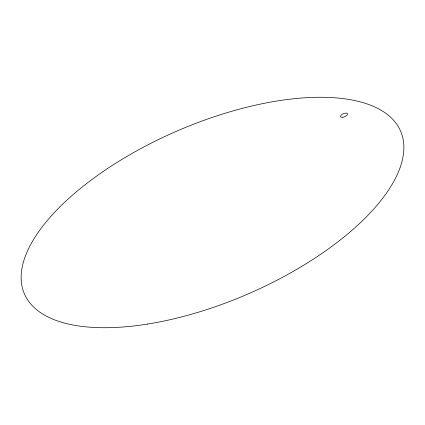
<?xml version="1.0" encoding="UTF-8"?>
<svg xmlns="http://www.w3.org/2000/svg" width="425" height="425" viewBox="0 0 425 425"><rect width="100%" height="100%" fill="white"/><g stroke="black" fill="none" stroke-linecap="round" stroke-linejoin="round"><path stroke-width="0.64" d="M147.65 324.057A204.94 88.873 -23.4 0 0 400.849 131.734A204.94 88.873 -23.4 0 0 89 181.714A204.94 88.873 -23.4 0 0 147.65 324.057M342.848 117.252A3.767 1.636 -23.4 0 0 347.501 113.714A3.767 1.636 -23.4 0 0 341.769 114.633A3.767 1.636 -23.4 0 0 342.848 117.252"/></g></svg>
